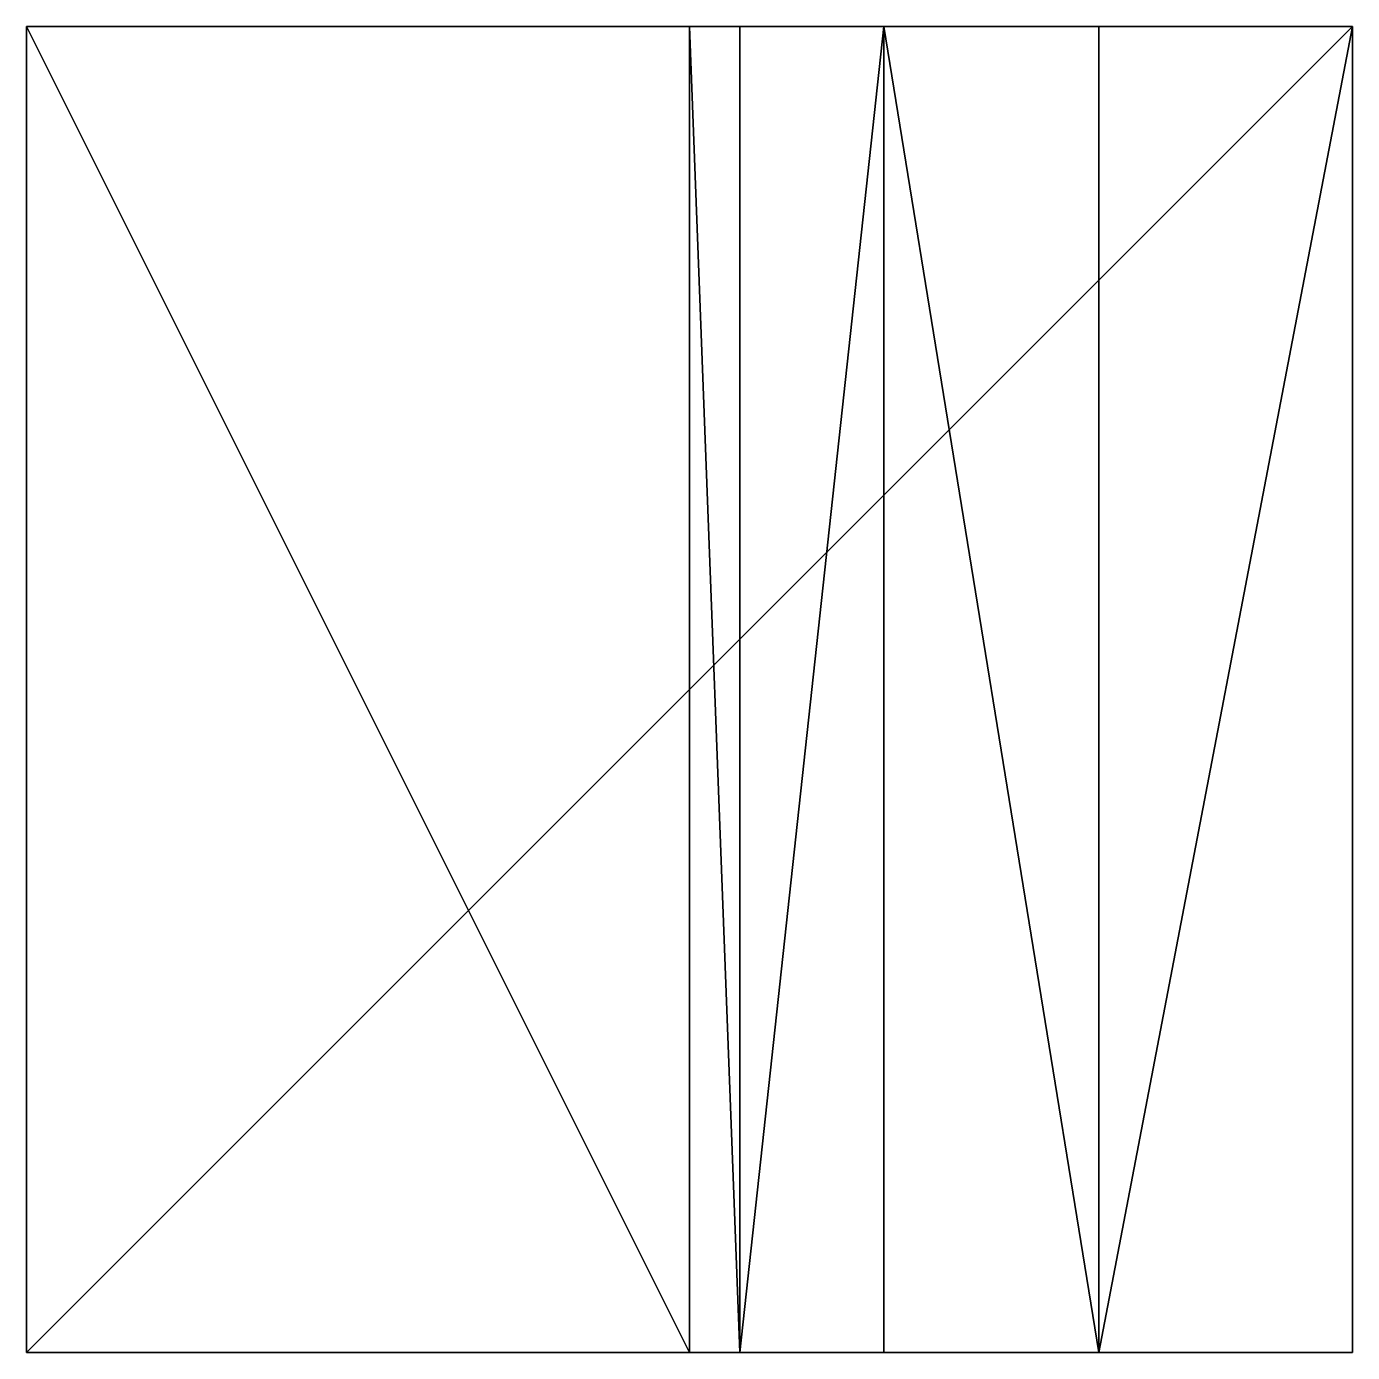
# Model space of a CAD drawing. Extents: x 0 to 2, y -2 to 0.
import ezdxf

# ---------------------------------------------------------------- set-up
doc = ezdxf.new("R2010")
doc.units = 0
doc.layers.get('0').update_dxf_attribs({"linetype": 'CONTINUOUS'})

# ---------------------------------------------------------------- blocks, each defined once
blk = doc.blocks.new('*U7')
at = {"color": 7}
mesh = blk.add_polyface(dxfattribs=at)
corners = [(1, 2, 2), (0, 2), (0, 2, 2), (1, 2)]
mesh.append_faces([[corners[k] for k in face] for face in [(0, 1, 2)]], dxfattribs={"vtx0": -1, "color": 7})
mesh.append_faces([[corners[k] for k in face] for face in [(0, 3, 1)]], dxfattribs={"vtx2": -1, "color": 7})
mesh = blk.add_polyface(dxfattribs=at)
corners = [(1.617317, 1.07612, 2), (1.292893, 1.292893, 2), (0, 2, 2), (2, 0, 2), (0, 0, 2), (1.07612, 1.617317, 2), (1, 2, 2), (2, 1, 2)]
mesh.append_faces([[corners[k] for k in face] for face in [(2, 3, 0)]], dxfattribs={"vtx0": -1, "vtx1": -1, "vtx2": -1, "color": 7})
mesh.append_faces([[corners[k] for k in face] for face in [(0, 1, 2), (1, 5, 2)]], dxfattribs={"vtx1": -1, "vtx2": -1, "color": 7})
mesh.append_faces([[corners[k] for k in face] for face in [(2, 4, 3), (5, 6, 2), (3, 7, 0)]], dxfattribs={"vtx2": -1, "color": 7})
mesh = blk.add_polyface(dxfattribs=at)
corners = [(0, 0, 2), (0, 2, 2), (0, 2), (0, 0)]
mesh.append_faces([[corners[k] for k in face] for face in [(0, 1, 2), (2, 3, 0)]], dxfattribs={"vtx2": -1, "color": 7})
mesh = blk.add_polyface(dxfattribs=at)
corners = [(0, 0), (1, 2), (1.07612, 1.617317), (1.292893, 1.292893), (0, 2), (2, 0), (1.617317, 1.07612), (2, 1)]
mesh.append_faces([[corners[k] for k in face] for face in [(0, 1, 2), (3, 5, 0)]], dxfattribs={"vtx0": -1, "vtx2": -1, "color": 7})
mesh.append_faces([[corners[k] for k in face] for face in [(2, 3, 0), (3, 6, 5)]], dxfattribs={"vtx1": -1, "vtx2": -1, "color": 7})
mesh.append_faces([[corners[k] for k in face] for face in [(0, 4, 1), (6, 7, 5)]], dxfattribs={"vtx2": -1, "color": 7})
mesh = blk.add_polyface(dxfattribs=at)
corners = [(1, 2), (1.07612, 1.617317), (1.07612, 1.617317, 2), (1, 2, 2), (1.292893, 1.292893), (1.292893, 1.292893, 2), (1.617317, 1.07612, 2), (1.617317, 1.07612), (2, 1), (2, 1, 2)]
mesh.append_faces([[corners[k] for k in face] for face in [(0, 2, 1), (2, 0, 3), (2, 4, 1), (4, 6, 7), (6, 8, 7), (8, 6, 9)]], dxfattribs={"vtx0": -1, "color": 7})
mesh.append_faces([[corners[k] for k in face] for face in [(5, 6, 4)]], dxfattribs={"vtx1": -1, "color": 7})
mesh.append_faces([[corners[k] for k in face] for face in [(2, 5, 4)]], dxfattribs={"vtx2": -1, "color": 7})
mesh = blk.add_polyface(dxfattribs=at)
corners = [(2, 1), (2, 1, 2), (2, 0), (2, 0, 2)]
mesh.append_faces([[corners[k] for k in face] for face in [(0, 1, 2)]], dxfattribs={"vtx1": -1, "color": 7})
mesh.append_faces([[corners[k] for k in face] for face in [(1, 3, 2)]], dxfattribs={"vtx2": -1, "color": 7})
mesh = blk.add_polyface(dxfattribs=at)
corners = [(0, 0, 2), (0, 0), (2, 0), (2, 0, 2)]
mesh.append_faces([[corners[k] for k in face] for face in [(0, 1, 2), (2, 3, 0)]], dxfattribs={"vtx2": -1, "color": 7})

msp = doc.modelspace()

# ---------------------------------------------------------------- block references
at = {"extrusion": (0, -1, 1e-16)}
msp.add_blockref('*U7', (0, 0), dxfattribs=at)

doc.saveas('drawing.dxf')
